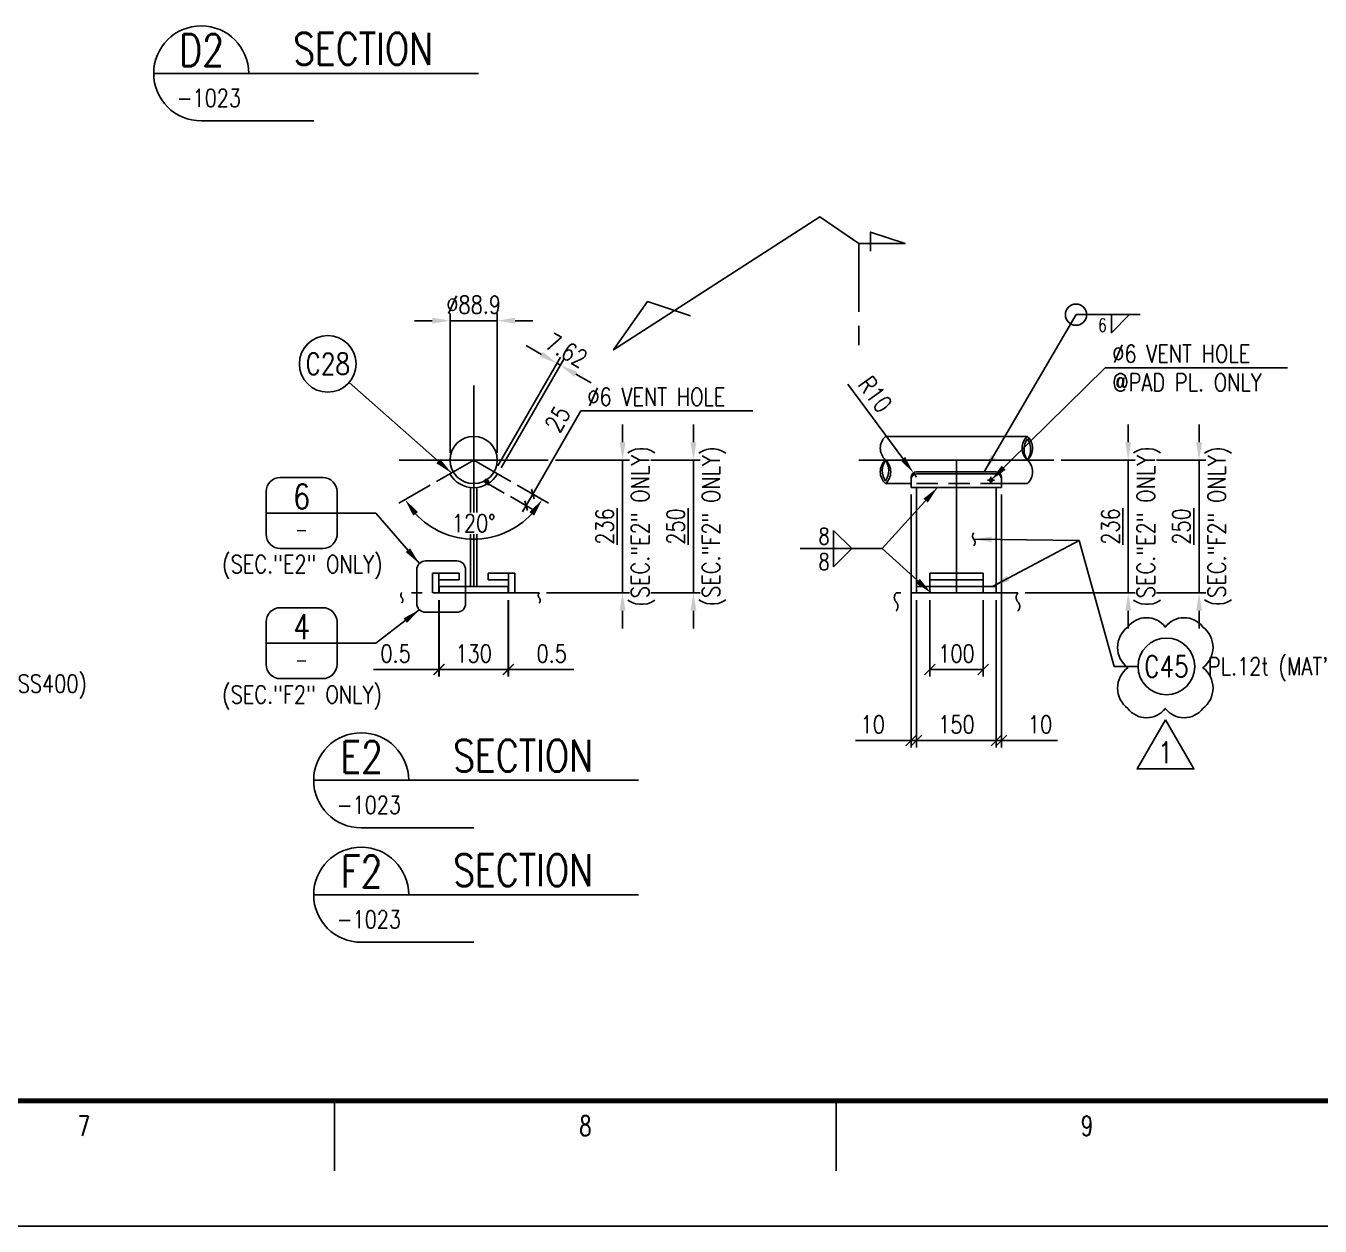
# Model space of a CAD drawing. Header units: millimetres. Extents: x 0 to 91981, y -132907 to 77676.
# Drawn here: x 72686 to 79987, y 0 to 6771 of the extents above; entities that cross this region are included whole.
import ezdxf
from ezdxf.enums import TextEntityAlignment as Align

# ---------------------------------------------------------------- set-up
doc = ezdxf.new("R2010")
doc.units = ezdxf.units.MM
doc.header["$LTSCALE"] = 60
for name, pattern in [('JNK-CENTER', [34, 30, -1.5, 1, -1.5]), ('JNK-HIDDEN', [3, 2, -1]), ('JNK-PHANTOM', [15, 10, -1, 1, -1, 1, -1])]:
    doc.linetypes.add(name, pattern=pattern)
for name, color, linetype in [('CEN-R', 1, 'JNK-CENTER'), ('CON-C', 4, 'Continuous'), ('CON-G', 3, 'Continuous'), ('CON-W', 7, 'Continuous'), ('CON-Y', 2, 'Continuous'), ('Dim-W', 7, 'Continuous'), ('HID-Y', 2, 'JNK-HIDDEN'), ('PHA-M', 6, 'JNK-PHANTOM'), ('rev-1', 2, 'Continuous'), ('rev-2', 2, 'Continuous'), ('TXT-C', 4, 'Continuous'), ('TXT-Y', 2, 'Continuous')]:
    doc.layers.add(name, color=color, linetype=linetype)
doc.layers.add('CONT-G', color=3, linetype='Continuous', lineweight=25)
doc.styles.add('DESCRIPTION', font='SIMPLEX', dxfattribs={"width": 0.85})
doc.styles.add('ROMANS', font='ROMANS.shx', dxfattribs={"width": 0.8})
doc.styles.add('SIMPLEX', font='simplex.shx', dxfattribs={"width": 0.8})
doc.dimstyles.new('DIM40', dxfattribs={"dimscale": 40, "dimtxt": 2.5, "dimasz": 2.5, "dimexe": 1, "dimexo": 1, "dimgap": 1, "dimtad": 1, "dimdec": 1, "dimdsep": 46, "dimtxsty": 'SIMPLEX', "dimcen": 0, "dimclrd": 256, "dimclre": 256, "dimclrt": 2, "dimadec": 1, "dimazin": 2, "dimtfac": 1, "dimtdec": 1, "dimtix": 1, "dimtmove": 2, "dimatfit": 2, "dimfxl": 1, "dimarcsym": 1})
doc.dimstyles.new('DIM40X3', dxfattribs={"dimscale": 40, "dimtxt": 2.5, "dimasz": 2.5, "dimexe": 1, "dimexo": 1, "dimgap": 1, "dimtad": 1, "dimdec": 1, "dimlfac": 0.333333, "dimdsep": 46, "dimtxsty": 'SIMPLEX', "dimcen": 0, "dimclrd": 256, "dimclre": 256, "dimclrt": 2, "dimadec": 1, "dimazin": 2, "dimtfac": 1, "dimtdec": 1, "dimtix": 1, "dimtmove": 2, "dimatfit": 2, "dimfxl": 1, "dimarcsym": 1})

# ---------------------------------------------------------------- blocks, each defined once
blk = doc.blocks.new('*D396')
at = {"lineweight": -2, "transparency": 16777216}
for p, q in [((76451.9, 4421.6), (76451.9, 4521.6)), ((76073, 4321.6), (76491.9, 4321.6)), ((76451.9, 4321.6), (76451.9, 3571.6)), ((75622.2, 3571.6), (76491.9, 3571.6)), ((76451.9, 3471.6), (76451.9, 3371.6))]:
    blk.add_line(p, q, dxfattribs=at)
at = {"transparency": 16777216}
for points in [[(76435.3, 4421.6), (76468.6, 4421.6), (76451.9, 4321.6)], [(76435.3, 3471.6), (76468.6, 3471.6), (76451.9, 3571.6)]]:
    blk.add_solid(points, dxfattribs=at)
at = {"layer": 'DEFPOINTS', "color": 0, "transparency": 16777216}
for p in [(76033, 4321.6), (75582.2, 3571.6)]:
    blk.add_point(p, dxfattribs=at)
at = {"color": 2, "transparency": 16777216, "char_height": 100, "attachment_point": 5, "rotation": 90, "style": 'SIMPLEX', "bg_fill": 3, "box_fill_scale": 1.1, "bg_fill_color": 256, "bg_fill_true_color": 13158600, "bg_fill_transparency": 0}
for s, insert in [('(SEC."F2" ONLY)', (76568.1, 3946.6)), ('\\L250', (76351.9, 3946.6))]:
    blk.add_mtext(s, dxfattribs=dict(at, insert=insert))
at = {"layer": 'DEFPOINTS', "color": 0, "transparency": 16777216}
blk.add_point((76451.9, 3571.6), dxfattribs=at)
blk = doc.blocks.new('TITLE')
at = {"color": 7}
for p, q in [((523.41, 17.68), (523.41, 7.78)), ((594.15, 17.68), (594.15, 7.78)), ((841, 0), (0, 0))]:
    blk.add_line(p, q, dxfattribs=at)
at = {"color": 7, "const_width": 0.707}
blk.add_lwpolyline([(28.29, 17.68), (823.67, 17.68)], dxfattribs=at)
at = {"color": 7, "style": 'ROMANS', "width": 0.7}
for s, p in [('7', (488.05, 14.15)), ('8', (558.78, 14.15)), ('9', (629.51, 14.15))]:
    blk.add_text(s, height=2.83, dxfattribs=at).set_placement(p, align=Align.MIDDLE)
blk = doc.blocks.new('weld-sy1')
blk.add_lwpolyline([(0, 2.56), (2.56, 0), (0, -2.56)], close=True)
at = {"style": 'DESCRIPTION', "width": 0.8}
for p in [(-0.563, 0.592), (-0.563, -2.992)]:
    blk.add_attdef('4', text='', height=2.2, dxfattribs=at).set_placement(p, align=Align.RIGHT)
for p in [(3.018, 0.57), (3.018, -2.87)]:
    blk.add_attdef('50-150', p, '', height=2.2, dxfattribs=at)
blk = doc.blocks.new('*D477')
at = {"layer": 'CON-W', "lineweight": -2, "transparency": 16777216}
for p, q in [((77633.2, 4329.5), (77323.5, 4749.4)), ((77710.4, 4224.9), (77692.6, 4249.1))]:
    blk.add_line(p, q, dxfattribs=at)
at = {"layer": 'CON-W', "transparency": 16777216}
blk.add_solid([(77646.6, 4339.4), (77619.8, 4319.6), (77692.6, 4249.1)], dxfattribs=at)
at = {"layer": 'DEFPOINTS', "color": 0, "transparency": 16777216}
for p in [(77692.6, 4249.1), (77710.4, 4224.9)]:
    blk.add_point(p, dxfattribs=at)
at = {"layer": 'CON-W', "color": 2, "transparency": 16777216, "insert": (77477.3, 4692.5), "char_height": 100, "attachment_point": 5, "rotation": 306.41396, "style": 'SIMPLEX'}
blk.add_mtext('R10', dxfattribs=at)
blk = doc.blocks.new('weld-sy2')
blk.add_lwpolyline([(2.56, 0), (0, -2.56), (0, 0)])
at = {"style": 'SIMPLEX', "width": 0.8}
blk.add_attdef('4', text='', height=2.2, dxfattribs=at).set_placement((-0.6504, -2.992), align=Align.RIGHT)
blk = doc.blocks.new('_Oblique')
at = {"color": 0, "linetype": 'ByBlock', "lineweight": -2}
blk.add_line((-0.5, -0.5), (0.5, 0.5), dxfattribs=at)
blk = doc.blocks.new('*D478')
at = {"layer": 'CON-W', "lineweight": -2, "transparency": 16777216}
for p, q in [((75545.3, 4129.3), (75816.2, 4598.4)), ((75456.9, 4180.3), (75580, 4109.3)), ((75419.4, 4115.4), (75542.5, 4044.3)), ((75507.8, 4064.3), (75545.3, 4129.3)), ((75507.8, 4064.3), (75487.8, 4029.7))]:
    blk.add_line(p, q, dxfattribs=at)
at = {"layer": 'DEFPOINTS', "color": 0, "transparency": 16777216}
for p in [(75422.3, 4200.3), (75384.8, 4135.4), (75507.8, 4064.3)]:
    blk.add_point(p, dxfattribs=at)
at = {"layer": 'CON-W', "lineweight": -2, "transparency": 16777216, "xscale": 40, "yscale": 40, "zscale": 40}
for p, rotation in [((75507.8, 4064.3), 60.00000000000431), ((75545.3, 4129.3), 240.0000000000043)]:
    blk.add_blockref('_Oblique', p, dxfattribs=dict(at, rotation=rotation))
at = {"layer": 'CON-W', "color": 2, "transparency": 16777216, "insert": (75685.8, 4552.7), "char_height": 100, "attachment_point": 5, "rotation": 60, "style": 'SIMPLEX'}
blk.add_mtext('25', dxfattribs=at)
blk = doc.blocks.new('*D479')
at = {"layer": 'CON-W', "lineweight": -2, "transparency": 16777216}
for p, q in [((75017.2, 3531.6), (75017.2, 3099.9)), ((75407.2, 3531.6), (75407.2, 3099.9)), ((75017.2, 3139.9), (75407.2, 3139.9))]:
    blk.add_line(p, q, dxfattribs=at)
at = {"layer": 'DEFPOINTS', "color": 0, "transparency": 16777216}
for p in [(75017.2, 3571.6), (75407.2, 3571.6), (75407.2, 3139.9)]:
    blk.add_point(p, dxfattribs=at)
at = {"layer": 'CON-W', "lineweight": -2, "transparency": 16777216, "xscale": 60, "yscale": 60, "zscale": 60, "rotation": 180}
blk.add_blockref('_Oblique', (75017.2, 3139.9), dxfattribs=at)
at = {"layer": 'CON-W', "lineweight": -2, "transparency": 16777216, "xscale": 60, "yscale": 60, "zscale": 60}
blk.add_blockref('_Oblique', (75407.2, 3139.9), dxfattribs=at)
at = {"layer": 'CON-W', "color": 2, "transparency": 16777216, "insert": (75212.2, 3229.9), "char_height": 100, "attachment_point": 5, "style": 'SIMPLEX'}
blk.add_mtext('130', dxfattribs=at)
blk = doc.blocks.new('*D480')
at = {"layer": 'CON-W', "lineweight": -2, "transparency": 16777216}
for p, q in [((75015.7, 3531.6), (75015.7, 3099.9)), ((75017.2, 3531.6), (75017.2, 3099.9)), ((75015.7, 3139.9), (74648.1, 3139.9)), ((75017.2, 3139.9), (75015.7, 3139.9)), ((75017.2, 3139.9), (75077.2, 3139.9))]:
    blk.add_line(p, q, dxfattribs=at)
at = {"layer": 'DEFPOINTS', "color": 0, "transparency": 16777216}
for p in [(75015.7, 3571.6), (75017.2, 3571.6), (75017.2, 3139.9)]:
    blk.add_point(p, dxfattribs=at)
at = {"layer": 'CON-W', "lineweight": -2, "transparency": 16777216, "xscale": 60, "yscale": 60, "zscale": 60}
blk.add_blockref('_Oblique', (75015.7, 3139.9), dxfattribs=at)
at = {"layer": 'CON-W', "lineweight": -2, "transparency": 16777216, "xscale": 60, "yscale": 60, "zscale": 60, "rotation": 180}
blk.add_blockref('_Oblique', (75017.2, 3139.9), dxfattribs=at)
at = {"layer": 'CON-W', "color": 2, "transparency": 16777216, "insert": (74771.9, 3229.9), "char_height": 100, "attachment_point": 5, "style": 'SIMPLEX'}
blk.add_mtext('0.5', dxfattribs=at)
blk = doc.blocks.new('*D481')
at = {"layer": 'CON-W', "lineweight": -2, "transparency": 16777216}
for p, q in [((75407.2, 3531.6), (75407.2, 3099.9)), ((75408.7, 3531.6), (75408.7, 3099.9)), ((75407.2, 3139.9), (75347.2, 3139.9)), ((75407.2, 3139.9), (75408.7, 3139.9)), ((75408.7, 3139.9), (75776.4, 3139.9))]:
    blk.add_line(p, q, dxfattribs=at)
at = {"layer": 'DEFPOINTS', "color": 0, "transparency": 16777216}
for p in [(75407.2, 3571.6), (75408.7, 3571.6), (75408.7, 3139.9)]:
    blk.add_point(p, dxfattribs=at)
at = {"layer": 'CON-W', "lineweight": -2, "transparency": 16777216, "xscale": 60, "yscale": 60, "zscale": 60}
blk.add_blockref('_Oblique', (75407.2, 3139.9), dxfattribs=at)
at = {"layer": 'CON-W', "lineweight": -2, "transparency": 16777216, "xscale": 60, "yscale": 60, "zscale": 60, "rotation": 180}
blk.add_blockref('_Oblique', (75408.7, 3139.9), dxfattribs=at)
at = {"layer": 'CON-W', "color": 2, "transparency": 16777216, "insert": (75652.5, 3229.9), "char_height": 100, "attachment_point": 5, "style": 'SIMPLEX'}
blk.add_mtext('0.5', dxfattribs=at)
blk = doc.blocks.new('*D482')
at = {"lineweight": -2, "transparency": 16777216}
for p, q in [((75594.8, 4917.6), (75508.2, 4967.6)), ((75347.7, 4289.6), (75701.4, 4902.2)), ((75367.5, 4278.1), (75721.2, 4890.8)), ((75701.2, 4856.2), (75681.4, 4867.6)), ((75787.8, 4806.2), (75874.5, 4756.2))]:
    blk.add_line(p, q, dxfattribs=at)
at = {"transparency": 16777216}
for points in [[(75603.2, 4932), (75586.5, 4903.2), (75681.4, 4867.6)], [(75796.2, 4820.6), (75779.5, 4791.7), (75701.2, 4856.2)]]:
    blk.add_solid(points, dxfattribs=at)
at = {"layer": 'DEFPOINTS', "color": 0, "transparency": 16777216}
for p in [(75681.4, 4867.6), (75327.7, 4254.9), (75347.5, 4243.5)]:
    blk.add_point(p, dxfattribs=at)
at = {"color": 2, "transparency": 16777216, "insert": (75736.3, 4939.8), "char_height": 100, "attachment_point": 5, "rotation": 330, "style": 'SIMPLEX'}
blk.add_mtext('7.62', dxfattribs=at)
blk = doc.blocks.new('*D483')
at = {"lineweight": -2, "transparency": 16777216}
for p, q in [((75078.9, 4361.6), (75078.9, 5147.6)), ((75345.6, 4361.6), (75345.6, 5147.6)), ((74978.9, 5107.6), (74878.9, 5107.6)), ((75078.9, 5107.6), (75345.6, 5107.6)), ((75445.6, 5107.6), (75545.6, 5107.6))]:
    blk.add_line(p, q, dxfattribs=at)
at = {"transparency": 16777216}
for points in [[(74978.9, 5124.2), (74978.9, 5090.9), (75078.9, 5107.6)], [(75445.6, 5124.2), (75445.6, 5090.9), (75345.6, 5107.6)]]:
    blk.add_solid(points, dxfattribs=at)
at = {"layer": 'DEFPOINTS', "color": 0, "transparency": 16777216}
for p in [(75345.6, 5107.6), (75078.9, 4321.6), (75345.6, 4321.6)]:
    blk.add_point(p, dxfattribs=at)
at = {"color": 2, "transparency": 16777216, "insert": (75212.2, 5197.6), "char_height": 100, "attachment_point": 5, "style": 'SIMPLEX'}
blk.add_mtext('%%C88.9', dxfattribs=at)
blk = doc.blocks.new('*D484')
at = {"layer": 'CON-W', "lineweight": -2, "transparency": 16777216}
for p, q in [((74967.5, 4180.3), (74790.8, 4078.3)), ((75456.9, 4180.3), (75633.7, 4078.3))]:
    blk.add_line(p, q, dxfattribs=at)
blk.add_arc((75212.2, 4321.6), 446.7, 222.85444, 317.14556, dxfattribs=at)
at = {"layer": 'CON-W', "transparency": 16777216}
for points in [[(74871.4, 4007.9), (74898.2, 4027.7), (74825.4, 4098.3)], [(75526.3, 4027.7), (75553.1, 4007.9), (75599.1, 4098.3)]]:
    blk.add_solid(points, dxfattribs=at)
at = {"layer": 'DEFPOINTS', "color": 0, "transparency": 16777216}
for p in [(75212.2, 4321.6), (75212.2, 4321.6), (75002.2, 4200.3), (75422.3, 4200.3)]:
    blk.add_point(p, dxfattribs=at)
at = {"layer": 'CON-W', "color": 2, "transparency": 16777216, "insert": (75212.2, 3964.9), "char_height": 100, "attachment_point": 5, "style": 'SIMPLEX', "bg_fill": 3, "box_fill_scale": 1.1, "bg_fill_color": 256, "bg_fill_true_color": 13158600, "bg_fill_transparency": 0}
blk.add_mtext('120°', dxfattribs=at)
at = {"layer": 'DEFPOINTS', "color": 0, "transparency": 16777216}
blk.add_point((75059.5, 3901.9), dxfattribs=at)
blk = doc.blocks.new('pipesece')
at = {"layer": 'CON-W'}
blk.add_lwpolyline([(0.5, 0, 0.44), (0, 0, -0.44), (-0.5, 0, -0.44), (0, 0)], format="xyb", dxfattribs=at)
blk.add_lwpolyline([(-0.446, 0, 0.31383), (0, 0, 0.31383)], format="xyb", close=True, dxfattribs=at)
blk = doc.blocks.new('SECMARK2')
at = {"layer": 'CON-C'}
blk.add_line((0, 0), (-2.72, 0), dxfattribs=at)
blk.add_lwpolyline([(-4.67, 0), (-14.32, 0), (-14.32, 6.51), (-15.93, 1.64), (-13.23, 1.64)], dxfattribs=at)
at = {"layer": 'CON-C', "style": 'SIMPLEX', "width": 0.8}
blk.add_attdef('TAG', (-12.98, 1.18), '', height=3.5, dxfattribs=at)
blk = doc.blocks.new('SECTITLE')
at = {"layer": 'CON-G'}
for p, q in [((-1.7, 0), (44.1, 0)), ((5, -6.7), (20.86, -6.7))]:
    blk.add_line(p, q, dxfattribs=at)
blk.add_arc((5, 0), 6.7, 0, 270, dxfattribs=at)
at = {"layer": 'CON-C', "style": 'SIMPLEX', "width": 0.8}
for tag, p in [('A', (5.06, 1.04)), ('ELEVATION', (27.83, 1.22))]:
    blk.add_attdef(tag, text='', height=4.5, dxfattribs=at).set_placement(p, align=Align.CENTER)
at = {"layer": 'CON-Y', "style": 'SIMPLEX', "width": 0.8}
blk.add_attdef('SCALE', text='', height=2.5, dxfattribs=at).set_placement((44.9, -3.72), align=Align.RIGHT)
blk.add_attdef('H0000-0000', (1.54, -4.72), '', height=2.5, dxfattribs=at)
blk = doc.blocks.new('piec-tag')
at = {"layer": 'CON-Y'}
blk.add_circle((0, 0), 4, dxfattribs=at)
at = {"layer": 'CON-G', "style": 'SIMPLEX', "width": 0.8}
blk.add_attdef('P.N', text='', height=3, dxfattribs=at).set_placement((0, 0), align=Align.MIDDLE)
at = {"layer": 'CON-G', "style": 'SIMPLEX', "width": 0.8, "flags": 1}
blk.add_attdef('BOM', (4.48, -3.74), '', height=2.5, dxfattribs=at)
blk = doc.blocks.new('*D497')
at = {"lineweight": -2, "transparency": 16777216}
for p, q in [((79304.3, 4421.6), (79304.3, 4521.6)), ((78925.4, 4321.6), (79344.3, 4321.6)), ((79304.3, 4321.6), (79304.3, 3571.6)), ((78722.5, 3571.6), (79344.3, 3571.6)), ((79304.3, 3471.6), (79304.3, 3371.6))]:
    blk.add_line(p, q, dxfattribs=at)
at = {"transparency": 16777216}
for points in [[(79287.7, 4421.6), (79321, 4421.6), (79304.3, 4321.6)], [(79287.7, 3471.6), (79321, 3471.6), (79304.3, 3571.6)]]:
    blk.add_solid(points, dxfattribs=at)
at = {"layer": 'DEFPOINTS', "color": 0, "transparency": 16777216}
for p in [(78885.4, 4321.6), (78682.5, 3571.6)]:
    blk.add_point(p, dxfattribs=at)
at = {"color": 2, "transparency": 16777216, "char_height": 100, "attachment_point": 5, "rotation": 90, "style": 'SIMPLEX', "bg_fill": 3, "box_fill_scale": 1.1, "bg_fill_color": 256, "bg_fill_true_color": 13158600, "bg_fill_transparency": 0}
for s, insert in [('(SEC."F2" ONLY)', (79420.5, 3946.6)), ('\\L250', (79204.3, 3946.6))]:
    blk.add_mtext(s, dxfattribs=dict(at, insert=insert))
at = {"layer": 'DEFPOINTS', "color": 0, "transparency": 16777216}
blk.add_point((79304.3, 3571.6), dxfattribs=at)
blk = doc.blocks.new('*D498')
at = {"lineweight": -2, "transparency": 16777216}
for p, q in [((78904.3, 4421.6), (78904.3, 4521.6)), ((78525.4, 4321.6), (78944.3, 4321.6)), ((78904.3, 4321.6), (78904.3, 3571.6)), ((78322.5, 3571.6), (78944.3, 3571.6)), ((78904.3, 3471.6), (78904.3, 3371.6))]:
    blk.add_line(p, q, dxfattribs=at)
at = {"transparency": 16777216}
for points in [[(78887.7, 4421.6), (78921, 4421.6), (78904.3, 4321.6)], [(78887.7, 3471.6), (78921, 3471.6), (78904.3, 3571.6)]]:
    blk.add_solid(points, dxfattribs=at)
at = {"layer": 'DEFPOINTS', "color": 0, "transparency": 16777216}
for p in [(78485.4, 4321.6), (78282.5, 3571.6)]:
    blk.add_point(p, dxfattribs=at)
at = {"color": 2, "transparency": 16777216, "char_height": 100, "attachment_point": 5, "rotation": 90, "style": 'SIMPLEX', "bg_fill": 3, "box_fill_scale": 1.1, "bg_fill_color": 256, "bg_fill_true_color": 13158600, "bg_fill_transparency": 0}
for s, insert in [('(SEC."E2" ONLY)', (79020.5, 3946.6)), ('\\L236', (78804.3, 3946.6))]:
    blk.add_mtext(s, dxfattribs=dict(at, insert=insert))
at = {"layer": 'DEFPOINTS', "color": 0, "transparency": 16777216}
blk.add_point((78904.3, 3571.6), dxfattribs=at)
blk = doc.blocks.new('*D499')
at = {"lineweight": -2, "transparency": 16777216}
for p, q in [((76051.9, 4421.6), (76051.9, 4521.6)), ((75673, 4321.6), (76091.9, 4321.6)), ((76051.9, 4321.6), (76051.9, 3571.6)), ((75622.2, 3571.6), (76091.9, 3571.6)), ((76051.9, 3471.6), (76051.9, 3371.6))]:
    blk.add_line(p, q, dxfattribs=at)
at = {"transparency": 16777216}
for points in [[(76035.3, 4421.6), (76068.6, 4421.6), (76051.9, 4321.6)], [(76035.3, 3471.6), (76068.6, 3471.6), (76051.9, 3571.6)]]:
    blk.add_solid(points, dxfattribs=at)
at = {"layer": 'DEFPOINTS', "color": 0, "transparency": 16777216}
for p in [(75633, 4321.6), (75582.2, 3571.6)]:
    blk.add_point(p, dxfattribs=at)
at = {"color": 2, "transparency": 16777216, "char_height": 100, "attachment_point": 5, "rotation": 90, "style": 'SIMPLEX', "bg_fill": 3, "box_fill_scale": 1.1, "bg_fill_color": 256, "bg_fill_true_color": 13158600, "bg_fill_transparency": 0}
for s, insert in [('(SEC."E2" ONLY)', (76168.1, 3946.6)), ('\\L236', (75951.9, 3946.6))]:
    blk.add_mtext(s, dxfattribs=dict(at, insert=insert))
at = {"layer": 'DEFPOINTS', "color": 0, "transparency": 16777216}
blk.add_point((76051.9, 3571.6), dxfattribs=at)
blk = doc.blocks.new('*D531')
at = {"layer": 'CON-W', "lineweight": -2, "transparency": 16777216}
for p, q in [((77680.4, 4126.4), (77680.4, 2699.9)), ((77710.4, 3531.6), (77710.4, 2699.9)), ((77680.4, 2739.9), (77366.1, 2739.9)), ((77710.4, 2739.9), (77680.4, 2739.9)), ((77710.4, 2739.9), (77770.4, 2739.9))]:
    blk.add_line(p, q, dxfattribs=at)
at = {"layer": 'DEFPOINTS', "color": 0, "transparency": 16777216}
for p in [(77680.4, 4166.4), (77710.4, 3571.6), (77710.4, 2739.9)]:
    blk.add_point(p, dxfattribs=at)
at = {"layer": 'CON-W', "lineweight": -2, "transparency": 16777216, "xscale": 60, "yscale": 60, "zscale": 60}
blk.add_blockref('_Oblique', (77680.4, 2739.9), dxfattribs=at)
at = {"layer": 'CON-W', "lineweight": -2, "transparency": 16777216, "xscale": 60, "yscale": 60, "zscale": 60, "rotation": 180}
blk.add_blockref('_Oblique', (77710.4, 2739.9), dxfattribs=at)
at = {"layer": 'CON-W', "color": 2, "transparency": 16777216, "insert": (77463.2, 2829.9), "char_height": 100, "attachment_point": 5, "style": 'SIMPLEX'}
blk.add_mtext('10', dxfattribs=at)
blk = doc.blocks.new('*D532')
at = {"layer": 'CON-W', "lineweight": -2, "transparency": 16777216}
for p, q in [((78190.4, 4126.4), (78190.4, 2699.9)), ((78160.4, 3531.6), (78160.4, 2699.9)), ((78160.4, 2739.9), (78100.4, 2739.9)), ((78160.4, 2739.9), (78190.4, 2739.9)), ((78190.4, 2739.9), (78504.7, 2739.9))]:
    blk.add_line(p, q, dxfattribs=at)
at = {"layer": 'DEFPOINTS', "color": 0, "transparency": 16777216}
for p in [(78190.4, 4166.4), (78160.4, 3571.6), (78160.4, 2739.9)]:
    blk.add_point(p, dxfattribs=at)
at = {"layer": 'CON-W', "lineweight": -2, "transparency": 16777216, "xscale": 60, "yscale": 60, "zscale": 60}
blk.add_blockref('_Oblique', (78160.4, 2739.9), dxfattribs=at)
at = {"layer": 'CON-W', "lineweight": -2, "transparency": 16777216, "xscale": 60, "yscale": 60, "zscale": 60, "rotation": 180}
blk.add_blockref('_Oblique', (78190.4, 2739.9), dxfattribs=at)
at = {"layer": 'CON-W', "color": 2, "transparency": 16777216, "insert": (78407.5, 2829.9), "char_height": 100, "attachment_point": 5, "style": 'SIMPLEX'}
blk.add_mtext('10', dxfattribs=at)
blk = doc.blocks.new('*D533')
at = {"layer": 'CON-W', "lineweight": -2, "transparency": 16777216}
for p, q in [((77710.4, 3531.6), (77710.4, 2699.9)), ((78160.4, 3531.6), (78160.4, 2699.9)), ((77710.4, 2739.9), (78160.4, 2739.9))]:
    blk.add_line(p, q, dxfattribs=at)
at = {"layer": 'DEFPOINTS', "color": 0, "transparency": 16777216}
for p in [(77710.4, 3571.6), (78160.4, 3571.6), (78160.4, 2739.9)]:
    blk.add_point(p, dxfattribs=at)
at = {"layer": 'CON-W', "lineweight": -2, "transparency": 16777216, "xscale": 60, "yscale": 60, "zscale": 60, "rotation": 180}
blk.add_blockref('_Oblique', (77710.4, 2739.9), dxfattribs=at)
at = {"layer": 'CON-W', "lineweight": -2, "transparency": 16777216, "xscale": 60, "yscale": 60, "zscale": 60}
blk.add_blockref('_Oblique', (78160.4, 2739.9), dxfattribs=at)
at = {"layer": 'CON-W', "color": 2, "transparency": 16777216, "insert": (77935.4, 2829.9), "char_height": 100, "attachment_point": 5, "style": 'SIMPLEX'}
blk.add_mtext('150', dxfattribs=at)
blk = doc.blocks.new('*D534')
at = {"layer": 'CON-W', "lineweight": -2, "transparency": 16777216}
for p, q in [((77785.4, 3531.6), (77785.4, 3099.9)), ((78085.4, 3531.6), (78085.4, 3099.9)), ((77785.4, 3139.9), (78085.4, 3139.9))]:
    blk.add_line(p, q, dxfattribs=at)
at = {"layer": 'DEFPOINTS', "color": 0, "transparency": 16777216}
for p in [(77785.4, 3571.6), (78085.4, 3571.6), (78085.4, 3139.9)]:
    blk.add_point(p, dxfattribs=at)
at = {"layer": 'CON-W', "lineweight": -2, "transparency": 16777216, "xscale": 60, "yscale": 60, "zscale": 60, "rotation": 180}
blk.add_blockref('_Oblique', (77785.4, 3139.9), dxfattribs=at)
at = {"layer": 'CON-W', "lineweight": -2, "transparency": 16777216, "xscale": 60, "yscale": 60, "zscale": 60}
blk.add_blockref('_Oblique', (78085.4, 3139.9), dxfattribs=at)
at = {"layer": 'CON-W', "color": 2, "transparency": 16777216, "insert": (77935.4, 3229.9), "char_height": 100, "attachment_point": 5, "style": 'SIMPLEX'}
blk.add_mtext('100', dxfattribs=at)
blk = doc.blocks.new('det-tag')
at = {"layer": 'CON-Y'}
blk.add_line((5, 0), (-5, 0), dxfattribs=at)
blk.add_lwpolyline([(-3, -5), (3, -5, 0.414214), (5, -3), (5, 3, 0.414214), (3, 5), (-3, 5, 0.414214), (-5, 3), (-5, -3, 0.414214)], format="xyb", close=True, dxfattribs=at)
at = {"layer": 'CON-G', "style": 'SIMPLEX', "width": 0.8}
blk.add_attdef('TAG', text='', height=3.5, dxfattribs=at).set_placement((0.02, 0.58), align=Align.CENTER)
at = {"layer": 'CON-Y', "style": 'SIMPLEX', "width": 0.8}
blk.add_attdef('-8888', text='', height=2, dxfattribs=at).set_placement((0, -3.34), align=Align.CENTER)
blk = doc.blocks.new('revmark')
at = {"layer": 'rev-2'}
blk.add_lwpolyline([(0, 0), (-4, -6.93), (4, -6.93)], close=True, dxfattribs=at)
at = {"layer": 'rev-2', "style": 'SIMPLEX', "width": 0.8}
blk.add_attdef('REVMARK', text='', height=3, dxfattribs=at).set_placement((0, -4.62), align=Align.MIDDLE_CENTER)

msp = doc.modelspace()

# ---------------------------------------------------------------- linework, layer by layer
at = {"layer": 'CEN-R'}
for p, q in [((75212.23196, 4742.34958), (75212.23196, 3607.59958)), ((75002.15626, 4200.31232), (75212.23196, 4321.59958)), ((75422.30767, 4200.31232), (75212.23196, 4321.59958)), ((77385.37236, 4321.59958), (78485.37236, 4321.59958)), ((77935.37236, 4321.59958), (77935.37236, 3571.59958)), ((78110.92486, 4207.66544), (78149.81986, 4207.66544)), ((78149.81986, 4207.66544), (78110.92486, 4207.66544)), ((78130.37236, 4188.21794), (78130.37236, 4227.11294)), ((78130.37236, 4227.11294), (78130.37236, 4188.21794))]:
    msp.add_line(p, q, dxfattribs=at)
at = {"layer": 'CEN-R', "ltscale": 0.1}
msp.add_line((75384.80767, 4135.36041), (75293.40135, 4188.13388), dxfattribs=at)
at = {"layer": 'CEN-R'}
for points in [[(74806.91588, 3573.00731, 0.4), (74806.91588, 3544.65643, -0.4), (74806.91588, 3516.30555, -0.4)], [(77595.20694, 3571.59958, 0.4), (77595.20694, 3520.85748, -0.4), (77595.20694, 3470.11537, -0.4)], [(78282.49636, 3571.59958, 0.4), (78282.49636, 3520.85748, -0.4), (78282.49636, 3470.11537, -0.4)]]:
    msp.add_lwpolyline(points, format="xyb", dxfattribs=at)
at = {"layer": 'CON-C'}
msp.add_lwpolyline([(77385.37236, 5542.75079), (77165.42951, 5693.17908), (76001.55326, 4942.99224), (76193.67116, 5215.37625), (76434.93531, 5135.00064)], dxfattribs=at)
at = {"layer": 'CON-G'}
for p, q in [((77535.37236, 4454.94958), (78335.37236, 4454.94958)), ((78160.37236, 4254.92458), (77710.37236, 4254.92458)), ((78160.37236, 4243.49458), (77710.37236, 4243.49458)), ((77680.37236, 4224.92458), (77680.37236, 4166.43012)), ((77935.37236, 4166.43012), (77680.37236, 4166.43012)), ((77710.37236, 4166.43012), (77710.37236, 3571.59958)), ((78190.37236, 4166.43012), (77935.37236, 4166.43012)), ((78160.37236, 4166.43012), (78160.37236, 3571.59958)), ((78190.37236, 4224.92458), (78190.37236, 4166.43012)), ((78190.37236, 4188.24958), (78335.37236, 4188.24958)), ((77710.37236, 3571.59958), (77710.37236, 3681.09958)), ((78160.37236, 3571.59958), (78160.37236, 3681.09958)), ((78160.37236, 3607.59958), (77710.37236, 3607.59958))]:
    msp.add_line(p, q, dxfattribs=at)
msp.add_circle((78130.37236, 4207.66544), 9, dxfattribs=at)
for centre, start, end in [((77710.37236, 4224.92458), 90, 180), ((77710.37236, 4213.49458), 90, 180), ((78160.37236, 4224.92458), 0, 90), ((78160.37236, 4213.49458), 0, 90)]:
    msp.add_arc(centre, 30, start, end, dxfattribs=at)
at = {"layer": 'CON-W'}
for p, q in [((75816.1552, 4598.38713), (76787.09476, 4598.38713)), ((78825.80617, 3157.2322), (78959.98036, 3157.2322))]:
    msp.add_line(p, q, dxfattribs=at)
msp.add_lwpolyline([(78033.74727, 3910.93031, 0.4), (78033.74727, 3874.53495, -0.4), (78033.74727, 3838.13959, -0.4)], format="xyb", dxfattribs=at)
msp.add_circle((78609.9442, 5141.64353), 60, dxfattribs=at)
at = {"layer": 'CONT-G'}
for p, q in [((75032.57499, 4217.87458), (75063.75191, 4235.87458)), ((75194.23196, 4166.43012), (75194.23196, 3607.59958)), ((75230.23196, 4166.43012), (75230.23196, 3607.59958)), ((75407.23196, 3607.59958), (75017.23196, 3607.59958)), ((75017.23196, 3607.59958), (75017.23196, 3571.59958)), ((75407.23196, 3607.59958), (75407.23196, 3571.59958))]:
    msp.add_line(p, q, dxfattribs=at)
at = {"layer": 'Dim-W'}
msp.add_line((77535.37236, 4188.24958), (77680.37236, 4188.24958), dxfattribs=at)
at = {"layer": 'Dim-W', "ltscale": 0.2}
msp.add_lwpolyline([(74941.4342, 3752.17197), (75116.99502, 3752.17197, -0.4142135624), (75166.99502, 3702.17197), (75166.99502, 3512.44474, -0.4142135624), (75116.99502, 3462.44474), (74941.4342, 3462.44474, -0.4142135624), (74891.4342, 3512.44474), (74891.4342, 3702.17197, -0.4142135624)], format="xyb", close=True, dxfattribs=at)
at = {"layer": 'HID-Y'}
msp.add_line((78190.37236, 4188.24958), (77680.37236, 4188.24958), dxfattribs=at)
at = {"layer": 'PHA-M'}
for p, q in [((74979.73196, 3682.59958), (74979.73196, 3571.59958)), ((74979.73196, 3682.59958), (75129.73196, 3682.59958)), ((75015.73196, 3682.59958), (75015.73196, 3571.59958)), ((75129.73196, 3682.59958), (75129.73196, 3646.59958)), ((75294.73196, 3682.59958), (75294.73196, 3646.59958)), ((75444.73196, 3682.59958), (75294.73196, 3682.59958)), ((75408.73196, 3682.59958), (75408.73196, 3571.59958)), ((75444.73196, 3682.59958), (75444.73196, 3571.59958)), ((77710.37236, 3681.09958), (77710.37236, 3607.59958)), ((77935.37236, 3682.59958), (77785.37236, 3682.59958)), ((77785.37236, 3682.59958), (77785.37236, 3571.59958)), ((78085.37236, 3682.59958), (77935.37236, 3682.59958)), ((78085.37236, 3682.59958), (78085.37236, 3571.59958)), ((78160.37236, 3681.09958), (78160.37236, 3607.59958)), ((75015.73196, 3646.59958), (75129.73196, 3646.59958)), ((75408.73196, 3646.59958), (75294.73196, 3646.59958)), ((77710.37236, 3607.59958), (77710.37236, 3571.59958)), ((77785.37236, 3646.59958), (77935.37236, 3646.59958)), ((78085.37236, 3646.59958), (77935.37236, 3646.59958)), ((78160.37236, 3607.59958), (78160.37236, 3571.59958)), ((78282.49636, 3571.59958), (77595.20694, 3571.59958))]:
    msp.add_line(p, q, dxfattribs=at)

# ---------------------------------------------------------------- block references
at = {"layer": 'CON-G', "xscale": 266.6999999999825, "yscale": 266.6999999999825, "zscale": 266.6999999999825, "rotation": 270}
msp.add_blockref('pipesece', (78335.37236, 4321.59958), dxfattribs=at)
at = {"layer": 'CON-W', "xscale": 40, "yscale": 40, "zscale": 40, "rotation": 270}
msp.add_blockref('SECMARK2', (77385.37236, 4970.08413), dxfattribs=at)
at = {"layer": 'CON-W'}
ref = msp.add_blockref('weld-sy2', (78809.9442, 5141.64353), dxfattribs=dict(at, xscale=40, yscale=40, zscale=40))
ref.add_attrib('4', '6', dxfattribs={"layer": '0', "height": 73.6, "style": 'SIMPLEX', "width": 0.8}).set_placement((78783.9282, 5045.25953), align=Align.RIGHT)
ref = msp.add_blockref('piec-tag', (74389.1198, 4863.97601), dxfattribs=dict(at, xscale=-40, yscale=40, zscale=40))
ref.add_attrib('P.N', 'C28', dxfattribs={"layer": 'CON-G', "height": 120, "style": 'SIMPLEX', "width": 0.8}).set_placement((74389.1198, 4863.97601), align=Align.MIDDLE)
ref = msp.add_blockref('weld-sy1', (77242.77419, 3821.97), dxfattribs=dict(at, xscale=40, yscale=40, zscale=40))
ref.add_attrib('4', '8', dxfattribs={"layer": '0', "height": 92, "style": 'SIMPLEX', "width": 0.8}).set_placement((77220.25419, 3845.65), align=Align.RIGHT)
ref.add_attrib('4', '8', dxfattribs={"layer": '0', "height": 92, "style": 'SIMPLEX', "width": 0.8}).set_placement((77220.25419, 3702.29), align=Align.RIGHT)
at = {"layer": 'CON-W', "xscale": 40, "yscale": 40, "zscale": 40}
msp.add_blockref('piec-tag', (79119.98036, 3157.2322), dxfattribs=at).add_auto_attribs({'P.N': 'C45'})
at = {"layer": 'Dim-W', "xscale": 40, "yscale": 40, "zscale": 40}
for name, p, values in [('SECTITLE', (73475.3033, 6502.54137), {'H0000-0000': '-1023', 'A': 'D2', 'ELEVATION': 'SECTION'}), ('det-tag', (74241.37843, 4022.64734), {'TAG': '6', '-8888': '-'}), ('det-tag', (74241.37843, 3288.48368), {'TAG': '4', '-8888': '-'}), ('SECTITLE', (74377.83196, 2514.87462), {'H0000-0000': '-1023', 'A': 'E2', 'ELEVATION': 'SECTION'}), ('SECTITLE', (74377.83196, 1869.16171), {'H0000-0000': '-1023', 'A': 'F2', 'ELEVATION': 'SECTION'})]:
    msp.add_blockref(name, p, dxfattribs=at).add_auto_attribs(values)
at = {"layer": 'Dim-W', "xscale": 266.6999999999825, "yscale": 266.6999999999825, "zscale": 266.6999999999825, "rotation": 90}
msp.add_blockref('pipesece', (77535.37236, 4321.59958), dxfattribs=at)
at = {"layer": 'rev-1'}
ref = msp.add_blockref('revmark', (79114.59013, 2856.48134), dxfattribs=dict(at, xscale=40, yscale=40, zscale=40))
ref.add_attrib('REVMARK', '1', dxfattribs={"height": 120, "style": 'SIMPLEX', "width": 0.8}).set_placement((79114.59013, 2671.72934), align=Align.MIDDLE_CENTER)

# ---------------------------------------------------------------- texts
at = {"layer": 'TXT-Y', "style": 'SIMPLEX', "width": 0.8}
for s, p in [('%%C6 VENT HOLE', (78814.38912, 4870.96268)), ('@PAD PL. ONLY', (78814.38912, 4709.45861)), ('%%C6 VENT HOLE', (75853.78409, 4627.85125)), ('(SEC."E2" ONLY)', (73793.53754, 3684.11453)), ("PL.12t (MAT'L:SS400)", (79353.80643, 3107.12551)), ("PL.12t (MAT'L:SS400)", (71868.9148, 3010.04604)), ('(SEC."F2" ONLY)', (73793.53754, 2948.34722))]:
    msp.add_text(s, height=100, dxfattribs=at).set_placement(p)

# ---------------------------------------------------------------- dimensions: what is measured, and where the dimension line sits
dim = msp.add_linear_dim(base=(75345.58196, 5107.55378), p1=(75078.88196, 4321.59958), p2=(75345.58196, 4321.59958), text='%%C<>', dimstyle='DIM40X3')
dim.commit()
dim.dimension.update_dxf_attribs({"geometry": '*D483', "text_midpoint": (75212.23196, 5197.55378)})
dim = msp.add_linear_dim(base=(76451.93947, 3571.59958), p1=(76032.98196, 4321.59958), p2=(75582.24729, 3571.59958), angle=90, text='%%U250\\X(SEC."F2" ONLY)', dimstyle='DIM40X3', override={"dimtmove": 0, "dimtfill": 1})
dim.commit()
dim.dimension.update_dxf_attribs({"geometry": '*D396', "text_midpoint": (76451.93947, 3946.59958)})
at = {"layer": 'CON-W'}
dim = msp.add_radius_dim(center=(77710.37236, 4224.92458), mpoint=(77692.56391, 4249.06706), dimstyle='DIM40X3', override={"dimtmove": 0}, dxfattribs=at)
dim.commit()
dim.dimension.update_dxf_attribs({"geometry": '*D477', "text_midpoint": (77404.8998, 4639.04621), "dimtype": 164})
for base, p1, p2, picture, middle in [((77710.37236, 2739.87607), (77680.37236, 4166.43012), (77710.37236, 3571.59958), '*D531', (77463.2295, 2739.87607)), ((75017.23196, 3139.87607), (75015.73196, 3571.59958), (75017.23196, 3571.59958), '*D480', (74771.92244, 3139.87607))]:
    dim = msp.add_linear_dim(base=base, p1=p1, p2=p2, dimstyle='DIM40X3', override={"dimasz": 1.5, "dimblk1": 'Oblique', "dimblk2": 'Oblique', "dimsah": 1, "dimtmove": 0}, dxfattribs=at)
    dim.commit()
    dim.dimension.update_dxf_attribs({"geometry": picture, "text_midpoint": middle, "dimtype": 160})
for base, p1, p2, picture, middle in [((75407.23196, 3139.87607), (75017.23196, 3571.59958), (75407.23196, 3571.59958), '*D479', (75212.23196, 3229.87607)), ((78160.37236, 2739.87607), (77710.37236, 3571.59958), (78160.37236, 3571.59958), '*D533', (77935.37236, 2829.87607)), ((78085.37236, 3139.87607), (77785.37236, 3571.59958), (78085.37236, 3571.59958), '*D534', (77935.37236, 3229.87607))]:
    dim = msp.add_linear_dim(base=base, p1=p1, p2=p2, dimstyle='DIM40X3', override={"dimasz": 1.5, "dimblk1": 'Oblique', "dimblk2": 'Oblique', "dimsah": 1, "dimtmove": 0}, dxfattribs=at)
    dim.commit()
    dim.dimension.update_dxf_attribs({"geometry": picture, "text_midpoint": middle})

# ---------------------------------------------------------------- leaders
for points in [[(78092.26114, 4254.92458), (78609.9442, 5141.64353), (78972.05173, 5141.64353)], [(78130.37236, 4207.66544), (78774.10428, 4842.20255), (79803.35002, 4842.20255)], [(77829.13508, 4166.43012), (77515.64734, 3821.97), (77054.25335, 3821.97)], [(77792.32527, 3571.59958), (77515.64734, 3821.97)]]:
    msp.add_leader(points, dimstyle='DIM40X3', override={"dimgap": 1, "dimtad": 0}, dxfattribs=at)
at = {"layer": 'Dim-W'}
msp.add_leader([(74905.53579, 3476.55455), (74660.82283, 3288.48368), (74441.37843, 3288.48368)], dimstyle='DIM40', override={"dimgap": 1, "dimtad": 0}, dxfattribs=at)

# ---------------------------------------------------------------- next in the draw order: linework, layer by layer
at = {"layer": 'CEN-R'}
msp.add_line((74791.48196, 4321.59958), (75632.98196, 4321.59958), dxfattribs=at)
msp.add_lwpolyline([(75582.24729, 3571.59958, 0.4), (75582.24729, 3543.24871, -0.4), (75582.24729, 3514.89783, -0.4)], format="xyb", dxfattribs=at)
at = {"layer": 'PHA-M'}
msp.add_line((75582.24729, 3571.59958), (74804.47763, 3571.59958), dxfattribs=at)

# ---------------------------------------------------------------- next in the draw order: block references
at = {"linetype": 'ByBlock', "xscale": 40, "yscale": 40, "zscale": 40}
msp.add_blockref('TITLE', (53491.26992, 0.00021), dxfattribs=at)

# ---------------------------------------------------------------- next in the draw order: dimensions: what is measured, and where the dimension line sits
dim = msp.add_aligned_dim(p1=(75347.51379, 4243.49458), p2=(75327.71645, 4254.92458), distance=-707.46226, dimstyle='DIM40X3', override={"dimdec": 2})
dim.commit()
dim.dimension.update_dxf_attribs({"geometry": '*D482', "text_midpoint": (75736.34625, 4939.83216)})
at = {"layer": 'CON-W'}
dim = msp.add_linear_dim(base=(75507.82187, 4064.33813), p1=(75422.30767, 4200.31232), p2=(75384.80767, 4135.36041), angle=240, dimstyle='DIM40X3', override={"dimasz": 1, "dimblk1": 'Oblique', "dimblk2": 'Oblique', "dimsah": 1, "dimtmove": 0}, dxfattribs=at)
dim.commit()
dim.dimension.update_dxf_attribs({"geometry": '*D478', "text_midpoint": (75763.77425, 4507.66066), "dimtype": 161})
dim = msp.add_linear_dim(base=(75408.73196, 3139.87607), p1=(75407.23196, 3571.59958), p2=(75408.73196, 3571.59958), dimstyle='DIM40X3', override={"dimasz": 1.5, "dimblk1": 'Oblique', "dimblk2": 'Oblique', "dimsah": 1, "dimtmove": 0}, dxfattribs=at)
dim.commit()
dim.dimension.update_dxf_attribs({"geometry": '*D481', "text_midpoint": (75652.54149, 3139.87607), "dimtype": 160})

# ---------------------------------------------------------------- next in the draw order: dimensions: what is measured, and where the dimension line sits
dim = msp.add_linear_dim(base=(79304.32987, 3571.59958), p1=(78885.37236, 4321.59958), p2=(78682.49636, 3571.59958), angle=90, text='%%U250\\X(SEC."F2" ONLY)', dimstyle='DIM40X3', override={"dimtmove": 0, "dimtfill": 1})
dim.commit()
dim.dimension.update_dxf_attribs({"geometry": '*D497', "text_midpoint": (79304.32987, 3946.59958)})
dim = msp.add_angular_dim_2l(base=(75059.46399, 3901.87304), line1=((75422.30767, 4200.31232), (75212.23196, 4321.59958)), line2=((75002.15626, 4200.31232), (75212.23196, 4321.59958)), dimstyle='DIM40X3', override={"dimtfill": 1}, dxfattribs=at)
dim.commit()
dim.dimension.update_dxf_attribs({"geometry": '*D484', "text_midpoint": (75212.23196, 3964.93593)})

# ---------------------------------------------------------------- next in the draw order: linework, layer by layer
at = {"layer": 'CEN-R', "ltscale": 0.1}
msp.add_line((75298.59752, 4179.58989), (75276.32673, 4216.20944), dxfattribs=at)
at = {"layer": 'CONT-G'}
for p, q in [((75076.95013, 4243.49458), (75096.74747, 4254.92458)), ((75347.51379, 4243.49458), (75327.71645, 4254.92458)), ((75285.71175, 4183.45732), (75273.83331, 4202.98889)), ((75301.09094, 4192.81043), (75289.21249, 4212.342))]:
    msp.add_line(p, q, dxfattribs=at)
msp.add_circle((75212.23196, 4321.59958), 133.35, dxfattribs=at)
msp.add_arc((75212.23196, 4321.59958), 156.21, 210, 330, dxfattribs=at)

# ---------------------------------------------------------------- next in the draw order: dimensions: what is measured, and where the dimension line sits
for base, p1, p2, picture, middle in [((76051.93947, 3571.59958), (75632.98196, 4321.59958), (75582.24729, 3571.59958), '*D499', (76051.93947, 3946.59958)), ((78904.32987, 3571.59958), (78485.37236, 4321.59958), (78282.49636, 3571.59958), '*D498', (78904.32987, 3946.59958))]:
    dim = msp.add_linear_dim(base=base, p1=p1, p2=p2, angle=90, text='%%U236\\X(SEC."E2" ONLY)', dimstyle='DIM40X3', override={"dimtmove": 0, "dimtfill": 1})
    dim.commit()
    dim.dimension.update_dxf_attribs({"geometry": picture, "text_midpoint": middle})

# ---------------------------------------------------------------- next in the draw order: leaders
msp.add_leader([(75086.8488, 4249.20958), (74509.28385, 4758.33227)], dimstyle='DIM40', override={"dimgap": 1, "dimtad": 0})
at = {"layer": 'Dim-W'}
msp.add_leader([(74906.07886, 3737.52731), (74660.82283, 4022.64734), (74441.37843, 4022.64734)], dimstyle='DIM40', override={"dimgap": 1, "dimtad": 0}, dxfattribs=at)

# ---------------------------------------------------------------- next in the draw order: linework, layer by layer
at = {"layer": 'TXT-C'}
msp.add_lwpolyline([(78901.82792, 2920.32001, 0.5), (79113.60569, 2920.32001, 0.5), (79325.38347, 2920.32001, 0.5), (79325.38347, 3149.81391, 0.5), (79325.38347, 3379.3078, 0.5), (79113.60569, 3379.3078, 0.5), (78901.82792, 3379.3078, 0.5), (78901.82792, 3149.81391, 0.5)], format="xyb", close=True, dxfattribs=at)

# ---------------------------------------------------------------- next in the draw order: dimensions: what is measured, and where the dimension line sits
at = {"layer": 'CON-W'}
dim = msp.add_linear_dim(base=(78160.37236, 2739.87607), p1=(78190.37236, 4166.43012), p2=(78160.37236, 3571.59958), dimstyle='DIM40X3', override={"dimasz": 1.5, "dimblk1": 'Oblique', "dimblk2": 'Oblique', "dimsah": 1, "dimtmove": 0}, dxfattribs=at)
dim.commit()
dim.dimension.update_dxf_attribs({"geometry": '*D532', "text_midpoint": (78407.51522, 2739.87607), "dimtype": 160})

# ---------------------------------------------------------------- next in the draw order: leaders
for points in [[(78033.74727, 3874.53495), (78628.12942, 3868.29553)], [(78139.34648, 3607.59958), (78628.12942, 3868.29553), (78825.80617, 3157.2322)]]:
    msp.add_leader(points, dimstyle='DIM40X3', override={"dimgap": 1, "dimtad": 0}, dxfattribs=at)

doc.saveas('drawing.dxf')
